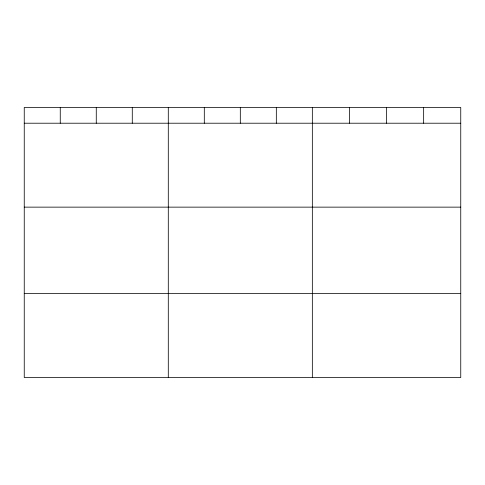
<?xml version="1.0" encoding="UTF-8"?>
<svg xmlns="http://www.w3.org/2000/svg" width="485" height="485" viewBox="0 0 485 485"><rect width="100%" height="100%" fill="white"/><g stroke="black" fill="none" stroke-linecap="round" stroke-linejoin="round"><path stroke-width="0.73" d="M460.75 123.214L460.75 377.524L24.25 377.524L24.25 107.476L460.75 107.476L460.75 123.214L24.25 123.214M24.25 207.137L460.75 207.137M24.25 293.601L460.75 293.601M423.647 107.476L423.647 123.214M386.545 107.476L386.545 123.214M349.442 107.476L349.442 123.214M312.34 107.476L312.34 377.524M276.329 107.476L276.329 123.214M240.317 107.476L240.317 123.214M204.306 107.476L204.306 123.214M168.295 107.476L168.295 377.524M132.284 107.476L132.284 123.214M96.272 107.476L96.272 123.214M60.261 107.476L60.261 123.214"/></g></svg>
